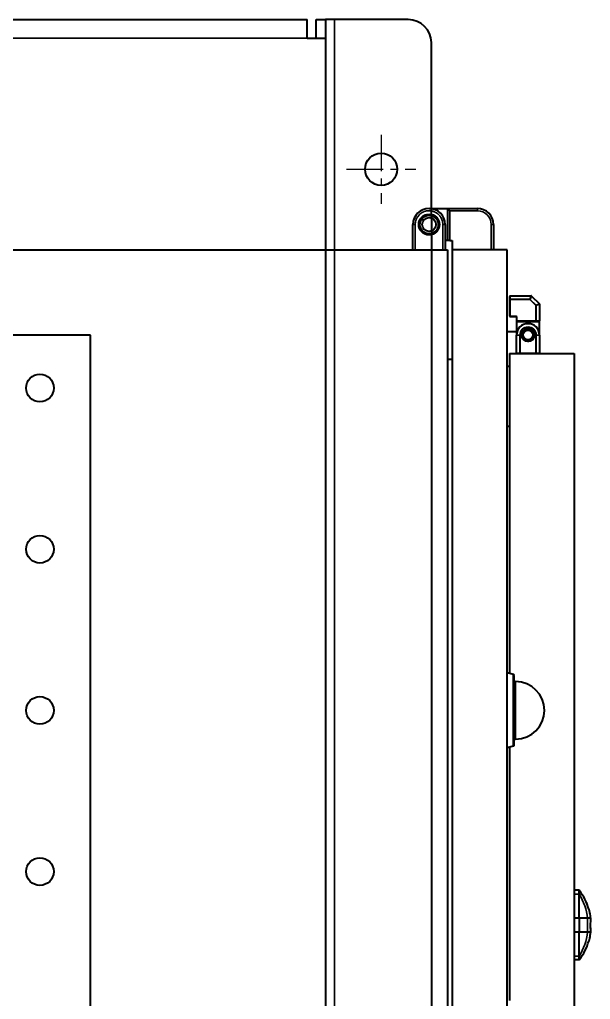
# Model space of a CAD drawing. Header units: millimetres. Extents: x 9486 to 14955, y -5687 to 1872.
# Drawn here: x 11842 to 12089.9, y -3659.8 to -3234.3 of the extents above; entities that cross this region are included whole.
import ezdxf

# ---------------------------------------------------------------- set-up
doc = ezdxf.new("R2010")
doc.units = ezdxf.units.MM
doc.linetypes.add('CENTER', pattern=[50.8, 31.75, -6.35, 6.35, -6.35])
doc.layers.add('가시적인 것(ISO)', color=3, linetype='Continuous', lineweight=40)
doc.layers.add('가시적인 좁은 것(ISO)', color=3, linetype='Continuous', lineweight=35)

# ---------------------------------------------------------------- blocks, each defined once
blk = doc.blocks.new('A$C49A46118')
at = {"layer": '가시적인 것(ISO)'}
for p, q in [((54, 300), (538, 300)), ((538, 292), (538, 300)), ((542, 300), (546, 300)), ((542, 292), (542, 300)), ((550, 300), (546, 300)), ((546, 300), (546, 292)), ((582, 300), (550, 300)), ((538, 292), (546, 292)), ((546, 292), (546, -292)), ((592, 213.5), (592, 290)), ((592, 213.5), (592, -290))]:
    blk.add_line(p, q, dxfattribs=at)
blk.add_circle((570.2, 235), 7, dxfattribs=at)
blk.add_arc((582, 290), 10, 0, 90, dxfattribs=at)
at = {"layer": '가시적인 좁은 것(ISO)'}
for p, q in [((550, 300), (550, -300)), ((538, 292), (54, 292))]:
    blk.add_line(p, q, dxfattribs=at)

msp = doc.modelspace()

# ---------------------------------------------------------------- linework, layer by layer
at = {"color": 1, "linetype": 'CENTER', "ltscale": 0.5}
for p, q in [((11999.018, -3284.315), (11999.018, -3314.315)), ((11984.018, -3299.315), (12014.018, -3299.315))]:
    msp.add_line(p, q, dxfattribs=at)
at = {"layer": '가시적인 것(ISO)'}
for p, q in [((12019.818, -3316.315), (12027.818, -3316.315)), ((12028.818, -3317.315), (12027.818, -3316.315)), ((12027.818, -3316.315), (12027.818, -3330.315)), ((12027.818, -3316.315), (12040.818, -3316.315)), ((12012.818, -3334.315), (12012.818, -3323.315)), ((12026.818, -3323.315), (12026.818, -3334.315)), ((12047.818, -3323.315), (12047.818, -3334.315)), ((12027.818, -3330.315), (12026.818, -3330.315)), ((12028.818, -3330.315), (12027.818, -3330.315)), ((12028.818, -3330.315), (12029.818, -3330.315)), ((12029.818, -3330.315), (12029.818, -3334.315)), ((11834.818, -3334.315), (12027.818, -3334.315)), ((12027.818, -3334.315), (12027.818, -3734.315)), ((12029.818, -3334.315), (12029.818, -3734.315)), ((12053.818, -3334.315), (12029.818, -3334.315)), ((12053.818, -3734.315), (12053.818, -3334.315)), ((12054.818, -3354.515), (12054.818, -3355.898)), ((12054.818, -3355.898), (12054.818, -3363.115)), ((12055.018, -3354.315), (12064.235, -3354.315)), ((12064.376, -3354.374), (12067.759, -3357.757)), ((12067.818, -3357.898), (12067.818, -3365.115)), ((12055.018, -3363.315), (12057.618, -3363.315)), ((12057.818, -3363.515), (12057.818, -3365.115)), ((12057.818, -3365.115), (12057.818, -3365.515)), ((12057.818, -3365.515), (12057.818, -3371.315)), ((12058.018, -3365.315), (12066.235, -3365.315)), ((12067.618, -3365.315), (12066.235, -3365.315)), ((12067.818, -3365.515), (12067.818, -3365.115)), ((12067.818, -3371.315), (12067.818, -3365.515)), ((12053.818, -3369.815), (12057.818, -3369.815)), ((12060.633, -3369.815), (12060.694, -3369.815)), ((11872.818, -3371.315), (11576.818, -3371.315)), ((11872.818, -3697.315), (11872.818, -3371.315)), ((12057.818, -3379.115), (12057.818, -3371.315)), ((12063.818, -3373.769), (12063.818, -3373.715)), ((12067.818, -3371.315), (12067.818, -3379.115)), ((12027.818, -3381.815), (12029.818, -3381.815)), ((12054.818, -3379.315), (12082.818, -3379.315)), ((12054.818, -3379.315), (12054.818, -3518.31)), ((12082.818, -3379.315), (12082.818, -3689.315)), ((12053.818, -3384.815), (12054.818, -3384.815)), ((12053.818, -3410.815), (12054.818, -3410.815)), ((12056.529, -3518.735), (12053.818, -3518.062)), ((12056.529, -3549.895), (12056.529, -3518.735)), ((12056.818, -3519.115), (12056.529, -3518.735)), ((12056.818, -3549.515), (12056.818, -3519.115)), ((12056.818, -3521.815), (12057.418, -3521.815)), ((12056.818, -3546.815), (12057.418, -3546.815)), ((12056.529, -3549.895), (12053.818, -3550.568)), ((12054.818, -3550.32), (12054.818, -3660.315)), ((12056.818, -3549.515), (12056.529, -3549.895)), ((12085.087, -3612.428), (12082.818, -3612.428)), ((12085.087, -3624.565), (12082.818, -3624.565)), ((12085.087, -3624.565), (12085.087, -3630.565)), ((12088.658, -3624.565), (12085.087, -3624.565)), ((12089.902, -3624.565), (12088.658, -3624.565)), ((12085.087, -3630.565), (12082.818, -3630.565)), ((12088.658, -3630.565), (12085.087, -3630.565)), ((12089.902, -3630.565), (12088.658, -3630.565)), ((12085.087, -3642.703), (12082.818, -3642.703))]:
    msp.add_line(p, q, dxfattribs=at)
for centre, radius in [((12019.818, -3323.315), 4.5), ((12019.818, -3323.315), 4), ((12019.818, -3323.315), 3), ((12062.818, -3371.315), 2.65), ((12062.818, -3371.315), 2.6), ((12062.818, -3371.315), 2.1), ((11850.818, -3394.315), 6), ((11850.818, -3464.315), 6), ((11850.818, -3534.315), 6), ((11850.818, -3604.315), 6)]:
    msp.add_circle(centre, radius, dxfattribs=at)
for centre, radius, start, end in [((12019.818, -3323.315), 7, 0, 180), ((12040.818, -3323.315), 7, 0, 90), ((12055.018, -3354.515), 0.2, 90, 180), ((12064.235, -3354.515), 0.2, 45, 90), ((12067.618, -3357.898), 0.2, 0, 45), ((12055.018, -3363.115), 0.2, 180, 270), ((12057.618, -3363.515), 0.2, 0, 90), ((12058.018, -3365.115), 0.2, 180, 270), ((12067.618, -3365.115), 0.2, 270, 0), ((12062.818, -3371.315), 5, 0, 180), ((12058.018, -3379.115), 0.2, 180, 270), ((12067.618, -3379.115), 0.2, 270, 0), ((12057.418, -3534.315), 12.5, 270, 90), ((12065.078, -3627.565), 25.09, 16.01284, 37.10854), ((12065.078, -3627.565), 25.09, 322.89146, 343.98716)]:
    msp.add_arc(centre, radius, start, end, dxfattribs=at)
for points in [[(12061.099, -3373.332), (12061.104, -3373.337), (12061.123, -3373.353), (12061.156, -3373.379)], [(12064.341, -3373.483), (12064.423, -3373.426), (12064.483, -3373.377), (12064.513, -3373.352)], [(12064.482, -3373.377), (12064.513, -3373.352), (12064.531, -3373.337), (12064.536, -3373.332)], [(12088.07, -3617.523), (12088.11, -3617.613), (12088.17, -3617.752), (12088.246, -3617.935)], [(12089.903, -3624.574), (12089.881, -3625.536), (12089.865, -3626.556), (12089.865, -3627.564)], [(12089.903, -3624.574), (12089.903, -3624.571), (12089.903, -3624.568), (12089.902, -3624.565)], [(12089.865, -3627.564), (12089.865, -3628.573), (12089.881, -3629.593), (12089.903, -3630.556)], [(12089.902, -3630.565), (12089.903, -3630.562), (12089.903, -3630.559), (12089.903, -3630.556)]]:
    msp.add_open_spline(points, degree=3, dxfattribs=at)
for points, knots in [([(12061.111, -3373.342), (12061.132, -3373.36), (12061.177, -3373.398), (12061.307, -3373.494), (12061.393, -3373.553), (12061.619, -3373.683), (12061.769, -3373.755), (12061.939, -3373.815)], [0, 0, 0, 0, 0.05351917, 0.05351917, 0.10742738, 0.10742738, 0.1705904, 0.1705904, 0.1705904, 0.1705904]), ([(12062.532, -3373.95), (12062.605, -3373.958), (12062.681, -3373.963), (12062.889, -3373.967), (12063.024, -3373.96), (12063.153, -3373.944)], [0, 0, 0, 0, 0.02256013, 0.02256013, 0.062516854, 0.062516854, 0.062516854, 0.062516854]), ([(12064.482, -3373.377), (12064.503, -3373.36), (12064.518, -3373.347), (12064.532, -3373.336), (12064.535, -3373.334), (12064.537, -3373.332), (12064.537, -3373.331), (12064.538, -3373.331), (12064.538, -3373.331), (12064.538, -3373.331)], [0, 0, 0, 0, 0.026994418, 0.026994418, 0.039752694, 0.039752694, 0.044533768, 0.044533768, 0.045772944, 0.045772944, 0.045772944, 0.045772944]), ([(12085.087, -3614.102), (12085.087, -3613.823), (12085.087, -3613.579), (12085.087, -3613.16), (12085.087, -3612.986), (12085.087, -3612.567), (12085.087, -3612.483), (12085.087, -3612.428)], [-0.79365146, -0.79365146, -0.79365146, -0.79365146, -0.59526888, -0.59526888, -0.39685764, -0.39685764, -0.000001, -0.000001, -0.000001, -0.000001]), ([(12085.087, -3624.565), (12085.087, -3624.128), (12085.087, -3623.697), (12085.087, -3622.848), (12085.087, -3622.431), (12085.087, -3621.205), (12085.087, -3620.426), (12085.087, -3619.204), (12085.087, -3618.736), (12085.087, -3617.401), (12085.087, -3616.604), (12085.087, -3615.205), (12085.087, -3614.605), (12085.087, -3614.102)], [-1.4345196, -1.4345196, -1.4345196, -1.4345196, -1.3002693, -1.3002693, -1.1658564, -1.1658564, -0.8969451, -0.8969451, -0.7176518, -0.7176518, -0.3586651, -0.3586651, -0.000001, -0.000001, -0.000001, -0.000001]), ([(12089.194, -3620.644), (12089.432, -3621.471), (12089.632, -3622.442), (12089.825, -3623.837), (12089.867, -3624.201), (12089.903, -3624.571)], [0, 0, 0, 0, 0.34312454, 0.34312454, 0.45974379, 0.45974379, 0.45974379, 0.45974379]), ([(12085.087, -3641.029), (12085.087, -3640.525), (12085.087, -3639.925), (12085.087, -3638.526), (12085.087, -3637.729), (12085.087, -3636.394), (12085.087, -3635.926), (12085.087, -3634.704), (12085.087, -3633.925), (12085.087, -3632.699), (12085.087, -3632.283), (12085.087, -3631.433), (12085.087, -3631.002), (12085.087, -3630.565)], [-1.4373876, -1.4373876, -1.4373876, -1.4373876, -1.077998, -1.077998, -0.718291, -0.718291, -0.538642, -0.538642, -0.2691978, -0.2691978, -0.1345178, -0.1345178, -0.000001, -0.000001, -0.000001, -0.000001]), ([(12089.903, -3630.559), (12089.804, -3631.581), (12089.652, -3632.56), (12089.379, -3633.798), (12089.29, -3634.153), (12089.194, -3634.486)], [0, 0, 0, 0, 0.32177369, 0.32177369, 0.45994357, 0.45994357, 0.45994357, 0.45994357]), ([(12085.087, -3642.703), (12085.087, -3642.647), (12085.087, -3642.563), (12085.087, -3642.145), (12085.087, -3641.97), (12085.087, -3641.552), (12085.087, -3641.307), (12085.087, -3641.029)], [-0.79418282, -0.79418282, -0.79418282, -0.79418282, -0.39706048, -0.39706048, -0.1985164, -0.1985164, -0.000001, -0.000001, -0.000001, -0.000001])]:
    msp.add_open_spline(points, degree=3, knots=knots, dxfattribs=at)
at = {"layer": '가시적인 좁은 것(ISO)'}
for p, q in [((12028.818, -3317.315), (12028.818, -3330.315)), ((12028.818, -3317.315), (12040.818, -3317.315)), ((12040.818, -3316.315), (12040.818, -3317.315)), ((12012.818, -3323.315), (12013.818, -3323.315)), ((12013.818, -3323.315), (12013.818, -3334.315)), ((12025.818, -3323.315), (12026.818, -3323.315)), ((12025.818, -3334.315), (12025.818, -3323.315)), ((12047.818, -3323.315), (12046.818, -3323.315)), ((12046.818, -3334.315), (12046.818, -3323.315)), ((12054.818, -3355.898), (12055.018, -3355.898)), ((12055.018, -3354.374), (12055.018, -3354.315)), ((12055.018, -3354.374), (12055.018, -3355.757)), ((12055.018, -3354.374), (12064.235, -3354.374)), ((12055.018, -3355.898), (12055.018, -3355.757)), ((12063.662, -3355.757), (12055.018, -3355.757)), ((12055.018, -3355.898), (12055.018, -3363.115)), ((12063.662, -3355.898), (12055.018, -3355.898)), ((12064.235, -3354.374), (12063.662, -3355.757)), ((12063.662, -3355.898), (12063.662, -3355.757)), ((12063.762, -3355.798), (12063.662, -3355.898)), ((12066.235, -3358.471), (12063.662, -3355.898)), ((12064.335, -3354.415), (12063.762, -3355.798)), ((12066.335, -3358.371), (12063.762, -3355.798)), ((12064.235, -3354.315), (12064.235, -3354.374)), ((12064.335, -3354.415), (12064.376, -3354.374)), ((12064.335, -3354.415), (12067.718, -3357.798)), ((12066.235, -3358.471), (12066.335, -3358.371)), ((12066.235, -3365.115), (12066.235, -3358.471)), ((12066.376, -3358.471), (12066.235, -3358.471)), ((12067.718, -3357.798), (12066.335, -3358.371)), ((12067.759, -3357.898), (12066.376, -3358.471)), ((12066.376, -3365.115), (12066.376, -3358.471)), ((12067.759, -3357.757), (12067.718, -3357.798)), ((12067.759, -3357.898), (12067.759, -3365.115)), ((12067.759, -3357.898), (12067.818, -3357.898)), ((12054.818, -3363.115), (12055.018, -3363.115)), ((12055.018, -3363.315), (12055.018, -3363.115)), ((12055.018, -3363.115), (12057.618, -3363.115)), ((12057.618, -3363.315), (12057.618, -3363.115)), ((12058.018, -3363.515), (12057.818, -3363.515)), ((12057.818, -3365.115), (12058.018, -3365.115)), ((12058.018, -3365.515), (12057.818, -3365.515)), ((12058.018, -3363.515), (12058.018, -3365.115)), ((12058.018, -3365.115), (12066.235, -3365.115)), ((12058.018, -3365.115), (12058.018, -3365.315)), ((12058.018, -3365.515), (12058.018, -3365.315)), ((12067.618, -3365.515), (12058.018, -3365.515)), ((12058.018, -3365.515), (12058.018, -3369.915)), ((12066.235, -3365.315), (12066.235, -3365.115)), ((12066.235, -3365.115), (12066.376, -3365.115)), ((12067.759, -3365.115), (12066.376, -3365.115)), ((12067.618, -3365.315), (12067.618, -3365.515)), ((12067.618, -3369.915), (12067.618, -3365.515)), ((12067.818, -3365.515), (12067.618, -3365.515)), ((12067.759, -3365.115), (12067.818, -3365.115)), ((12057.876, -3371.315), (12057.818, -3371.315)), ((12059.259, -3371.315), (12057.876, -3371.315)), ((12057.876, -3379.115), (12057.876, -3371.315)), ((12059.259, -3371.315), (12059.4, -3371.315)), ((12059.259, -3371.315), (12059.259, -3379.115)), ((12059.4, -3371.315), (12059.4, -3379.115)), ((12066.376, -3371.315), (12066.235, -3371.315)), ((12066.235, -3379.115), (12066.235, -3371.315)), ((12066.376, -3371.315), (12067.759, -3371.315)), ((12066.376, -3379.115), (12066.376, -3371.315)), ((12067.759, -3371.315), (12067.759, -3379.115)), ((12067.759, -3371.315), (12067.818, -3371.315)), ((12057.818, -3379.115), (12057.876, -3379.115)), ((12059.259, -3379.115), (12057.876, -3379.115)), ((12059.259, -3379.115), (12059.4, -3379.115)), ((12059.4, -3379.115), (12066.235, -3379.115)), ((12059.4, -3379.115), (12059.4, -3379.315)), ((12066.235, -3379.315), (12066.235, -3379.115)), ((12066.235, -3379.115), (12066.376, -3379.115)), ((12067.759, -3379.115), (12066.376, -3379.115)), ((12067.759, -3379.115), (12067.818, -3379.115)), ((12057.418, -3546.815), (12057.418, -3521.815)), ((12085.087, -3614.102), (12082.818, -3614.102)), ((12088.658, -3624.565), (12088.658, -3630.565)), ((12085.087, -3641.029), (12082.818, -3641.029))]:
    msp.add_line(p, q, dxfattribs=at)
msp.add_circle((12062.818, -3371.315), 2.85, dxfattribs=at)
for centre, radius, end in [((12040.818, -3323.315), 6, 90), ((12057.618, -3363.515), 0.4, 90), ((12062.818, -3371.315), 4.941, 180), ((12062.818, -3371.315), 3.559, 180), ((12062.818, -3371.315), 3.417, 180)]:
    msp.add_arc(centre, radius, 0, end, dxfattribs=at)
for centre, major_axis, ratio, start_param, end_param in [((12055.018, -3354.515), (-0.2, 0), 0.7071068, 4.712389, 6.2831853), ((12055.018, -3355.898), (-0.2, 0), 0.7071068, 4.712389, 6.2831853), ((12063.662, -3355.898), (-0.185, 0.077), 0.6785983, 4.4383748, 4.9864032), ((12064.235, -3354.515), (-0.185, 0.077), 0.6785983, 4.4383748, 4.9864032), ((12066.235, -3358.471), (-0.077, 0.185), 0.6785983, 4.4383748, 4.9864032), ((12067.618, -3357.898), (-0.077, 0.185), 0.6785983, 4.4383748, 4.9864032), ((12066.235, -3365.115), (0, -0.2), 0.7071068, 0, 1.5707963), ((12067.618, -3365.115), (0, -0.2), 0.7071068, 0, 1.5707963), ((12058.018, -3379.115), (0, -0.2), 0.7071068, 4.712389, 6.2831853), ((12059.4, -3379.115), (0, -0.2), 0.7071068, 4.712389, 6.2831853), ((12066.235, -3379.115), (0, -0.2), 0.7071068, 0, 1.5707963), ((12067.618, -3379.115), (0, -0.2), 0.7071068, 0, 1.5707963), ((12064.859, -3627.565), (0, -25.09), 0.9554249, 1.6906526, 2.1372097), ((12089.565, -3627.564), (0.3, 0), 0.0001228, 0, 0.0910911), ((12064.859, -3627.565), (0, -25.09), 0.9554249, 1.0043829, 1.45094)]:
    msp.add_ellipse(centre, major_axis=major_axis, ratio=ratio, start_param=start_param, end_param=end_param, dxfattribs=at)
for points, knots in [([(12025.818, -3323.315), (12025.818, -3322.971), (12025.788, -3322.629), (12025.73, -3322.291), (12025.726, -3322.268), (12025.722, -3322.247), (12025.717, -3322.223), (12025.656, -3321.889), (12025.566, -3321.562), (12025.448, -3321.243), (12025.432, -3321.197), (12025.415, -3321.154), (12025.396, -3321.107), (12025.285, -3320.824), (12025.152, -3320.552), (12024.999, -3320.29), (12024.948, -3320.203), (12024.896, -3320.118), (12024.84, -3320.032), (12024.613, -3319.685), (12024.353, -3319.365), (12024.06, -3319.072), (12023.804, -3318.816), (12023.527, -3318.585), (12023.23, -3318.38), (12023.187, -3318.35), (12023.143, -3318.321), (12023.101, -3318.293), (12022.804, -3318.099), (12022.493, -3317.933), (12022.167, -3317.794), (12022.12, -3317.774), (12022.071, -3317.754), (12022.026, -3317.736), (12021.687, -3317.602), (12021.339, -3317.5), (12020.981, -3317.429), (12020.957, -3317.424), (12020.932, -3317.419), (12020.909, -3317.415), (12020.549, -3317.349), (12020.184, -3317.315), (12019.818, -3317.315), (12019.474, -3317.315), (12019.133, -3317.344), (12018.794, -3317.403), (12018.771, -3317.407), (12018.75, -3317.411), (12018.726, -3317.415), (12018.391, -3317.477), (12018.064, -3317.567), (12017.745, -3317.684), (12017.7, -3317.701), (12017.656, -3317.718), (12017.609, -3317.736), (12017.327, -3317.848), (12017.054, -3317.981), (12016.793, -3318.133), (12016.705, -3318.184), (12016.621, -3318.236), (12016.534, -3318.293), (12016.188, -3318.52), (12015.868, -3318.78), (12015.575, -3319.072), (12015.319, -3319.328), (12015.088, -3319.605), (12014.882, -3319.903), (12014.853, -3319.946), (12014.823, -3319.989), (12014.796, -3320.032), (12014.602, -3320.329), (12014.435, -3320.64), (12014.297, -3320.966), (12014.277, -3321.012), (12014.257, -3321.061), (12014.239, -3321.107), (12014.105, -3321.445), (12014.002, -3321.794), (12013.932, -3322.152), (12013.927, -3322.175), (12013.922, -3322.201), (12013.918, -3322.223), (12013.851, -3322.584), (12013.818, -3322.948), (12013.818, -3323.315)], [0, 0, 0, 0, 0.0585937, 0.0585937, 0.0585937, 0.0625, 0.0625, 0.0625, 0.1171875, 0.1171875, 0.1171875, 0.125, 0.125, 0.125, 0.171875, 0.171875, 0.171875, 0.1875, 0.1875, 0.1875, 0.25, 0.25, 0.25, 0.3046875, 0.3046875, 0.3046875, 0.3125, 0.3125, 0.3125, 0.3671875, 0.3671875, 0.3671875, 0.375, 0.375, 0.375, 0.4335937, 0.4335937, 0.4335937, 0.4375, 0.4375, 0.4375, 0.5, 0.5, 0.5, 0.5585937, 0.5585937, 0.5585937, 0.5625, 0.5625, 0.5625, 0.6171875, 0.6171875, 0.6171875, 0.625, 0.625, 0.625, 0.671875, 0.671875, 0.671875, 0.6875, 0.6875, 0.6875, 0.75, 0.75, 0.75, 0.8046875, 0.8046875, 0.8046875, 0.8125, 0.8125, 0.8125, 0.8671875, 0.8671875, 0.8671875, 0.875, 0.875, 0.875, 0.9335937, 0.9335937, 0.9335937, 0.9375, 0.9375, 0.9375, 1, 1, 1, 1]), ([(12089.902, -3624.565), (12089.875, -3624.283), (12089.843, -3624.001), (12089.807, -3623.721), (12089.786, -3623.558), (12089.764, -3623.397), (12089.74, -3623.235), (12089.686, -3622.875), (12089.626, -3622.518), (12089.556, -3622.163), (12089.541, -3622.084), (12089.525, -3622.004), (12089.508, -3621.925), (12089.418, -3621.491), (12089.314, -3621.06), (12089.194, -3620.644)], [0.00000793, 0.00000793, 0.00000793, 0.00000793, 0.21119499, 0.21119499, 0.21119499, 0.33333333, 0.33333333, 0.33333333, 0.60556696, 0.60556696, 0.60556696, 0.66666667, 0.66666667, 0.66666667, 0.99999999, 0.99999999, 0.99999999, 0.99999999]), ([(12089.864, -3627.564), (12089.864, -3627.088), (12089.867, -3626.601), (12089.874, -3626.101), (12089.874, -3626.06), (12089.875, -3626.018), (12089.875, -3625.977), (12089.882, -3625.516), (12089.891, -3625.044), (12089.902, -3624.565)], [0.00000001, 0.00000001, 0.00000001, 0.00000001, 0.5, 0.5, 0.5, 0.54110047, 0.54110047, 0.54110047, 0.9999982, 0.9999982, 0.9999982, 0.9999982]), ([(12089.902, -3630.565), (12089.894, -3630.212), (12089.886, -3629.84), (12089.88, -3629.446), (12089.878, -3629.353), (12089.877, -3629.258), (12089.876, -3629.162), (12089.869, -3628.662), (12089.864, -3628.129), (12089.864, -3627.564)], [0, 0, 0, 0, 0.4038634, 0.4038634, 0.4038634, 0.5, 0.5, 0.5, 1, 1, 1, 1]), ([(12089.194, -3634.486), (12089.301, -3634.113), (12089.399, -3633.718), (12089.486, -3633.309), (12089.501, -3633.241), (12089.515, -3633.172), (12089.529, -3633.102), (12089.599, -3632.757), (12089.662, -3632.401), (12089.721, -3632.022), (12089.744, -3631.872), (12089.766, -3631.719), (12089.787, -3631.562), (12089.83, -3631.243), (12089.868, -3630.91), (12089.902, -3630.565)], [0, 0, 0, 0, 0.33333333, 0.33333333, 0.33333333, 0.38903885, 0.38903885, 0.38903885, 0.66666667, 0.66666667, 0.66666667, 0.77640056, 0.77640056, 0.77640056, 0.99998914, 0.99998914, 0.99998914, 0.99998914])]:
    msp.add_open_spline(points, degree=3, knots=knots, dxfattribs=at)

# ---------------------------------------------------------------- block references
msp.add_blockref('A$C49A46118', (11428.818, -3534.315))

doc.saveas('drawing.dxf')
